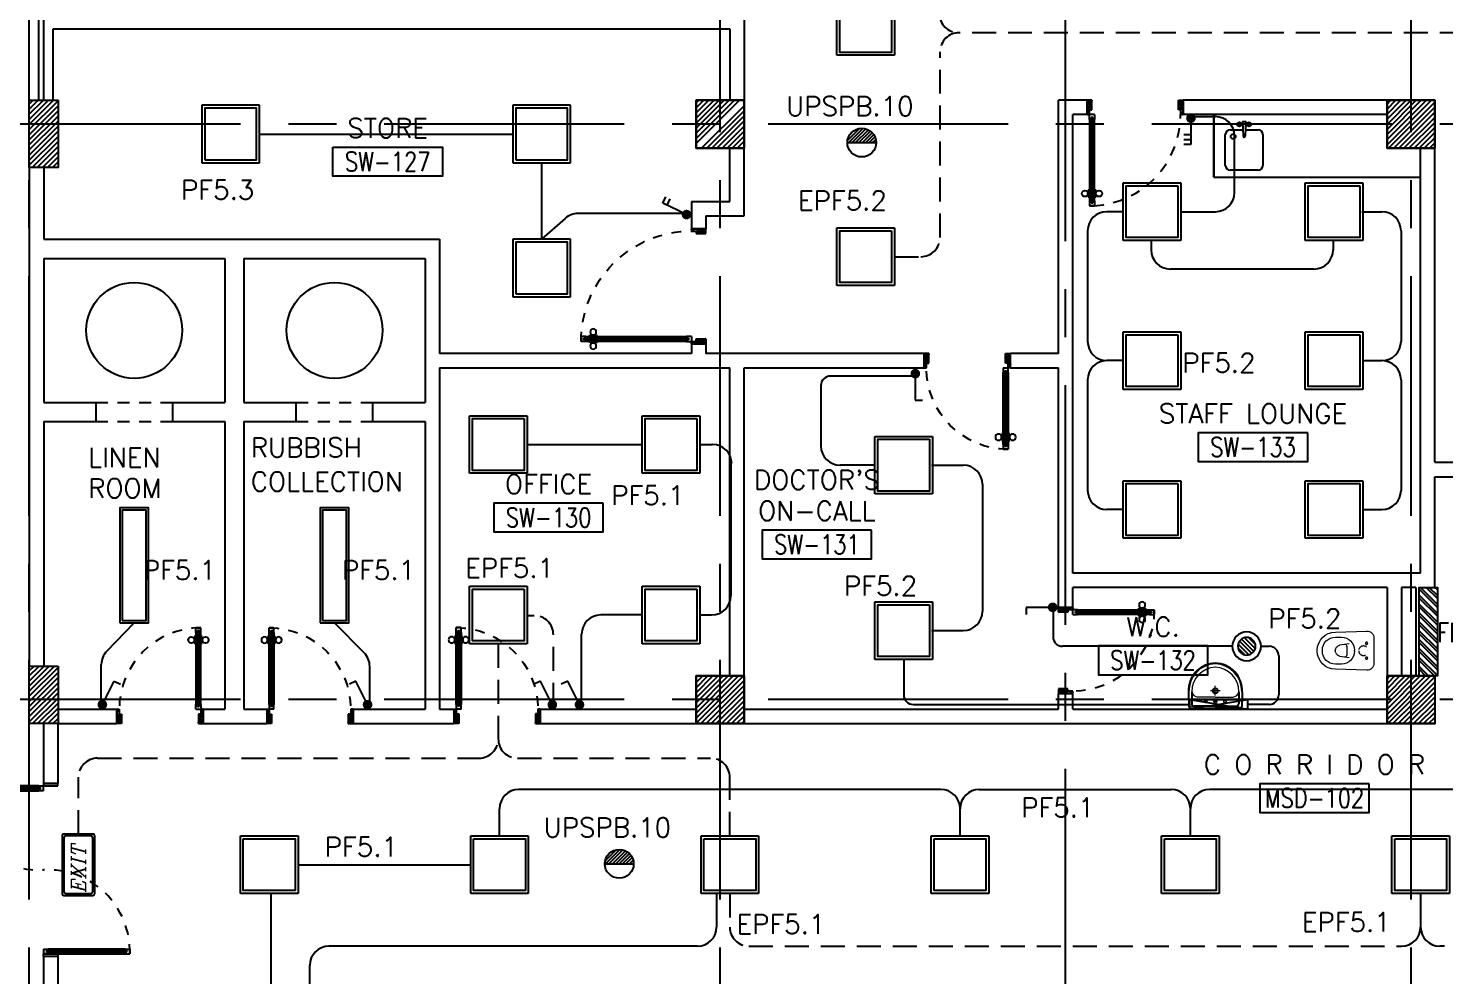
# Model space of a CAD drawing. Extents: x -0.3 to 93.5, y -1.1 to 78.4.
# Drawn here: x 50.62 to 65.38, y 34.09 to 43.97 of the extents above; entities that cross this region are included whole.
import ezdxf
from ezdxf.enums import TextEntityAlignment as Align

# ---------------------------------------------------------------- set-up
doc = ezdxf.new("R2010")
doc.units = 0
doc.header["$MEASUREMENT"] = 0
for name, pattern in [('CENTERX2', [4, 2.5, -0.5, 0.5, -0.5]), ('DASHED', [0.75, 0.5, -0.25]), ('HIDDEN', [0.375, 0.25, -0.125]), ('HIDDEN2', [0.1875, 0.125, -0.0625])]:
    doc.linetypes.add(name, pattern=pattern)
doc.layers.get('0').update_dxf_attribs({"linetype": 'CONTINUOUS'})
for name, color, linetype in [('AXES', 11, 'CENTERX2'), ('COL', 11, 'CONTINUOUS'), ('DOOR', 7, 'CONTINUOUS'), ('E-CLINE', 2, 'CONTINUOUS'), ('E-HLINE', 2, 'HIDDEN'), ('E-LITE', 4, 'CONTINUOUS'), ('E-SWITCH', 4, 'CONTINUOUS'), ('E-TEXT', 4, 'CONTINUOUS'), ('E-TRXT', 4, 'CONTINUOUS'), ('EL-LITE', 4, 'CONTINUOUS'), ('FHC', 11, 'CONTINUOUS'), ('FIX', 11, 'CONTINUOUS'), ('HAT', 11, 'CONTINUOUS'), ('INSUL', 11, 'CONTINUOUS'), ('ME-FIX', 11, 'CONTINUOUS'), ('RM-BOX', 11, 'CONTINUOUS'), ('RM-NAME', 11, 'CONTINUOUS'), ('RM-NO', 11, 'CONTINUOUS'), ('SUNI-FUR', 11, 'CONTINUOUS'), ('WALL', 11, 'CONTINUOUS')]:
    doc.layers.add(name, color=color, linetype=linetype)
doc.styles.add('ITALICC', font='italicc')
doc.styles.add('ROMANS', font='ROMANS.shx', dxfattribs={"width": 0.6})

# ---------------------------------------------------------------- blocks, each defined once
blk = doc.blocks.new('RM1')
at = {"layer": 'RM-BOX'}
blk.add_lwpolyline([(570, -200), (-570, -200), (-570, -500), (570, -500)], close=True, dxfattribs=at)
at = {"layer": 'RM-NAME', "style": 'ROMANS'}
for tag, p in [('ROOMNAME1', (0, 324)), ('ROOMNAME2', (0, 0))]:
    blk.add_attdef(tag, text='', height=200, dxfattribs=at).set_placement(p, align=Align.MIDDLE)
at = {"layer": 'RM-NO', "style": 'ROMANS', "width": 0.8}
blk.add_attdef('ROOMNO', text='', height=200, dxfattribs=at).set_placement((0, -350), align=Align.MIDDLE)
blk = doc.blocks.new('*X73')
at = {"color": 0}
for p, q in [((227926, 149490), (228426, 149990)), ((227929, 149546), (228373, 149990)), ((227929, 149599), (228319, 149990)), ((227929, 149652), (228266, 149990)), ((227929, 149705), (228213, 149990)), ((227929, 149758), (228160, 149990)), ((227929, 149811), (228107, 149990)), ((227929, 149864), (228054, 149990)), ((227929, 149917), (228001, 149990)), ((227929, 149970), (227948, 149990)), ((227979, 149490), (228429, 149940)), ((228032, 149490), (228429, 149887)), ((228085, 149490), (228429, 149834)), ((228138, 149490), (228429, 149781)), ((228191, 149490), (228429, 149728)), ((228244, 149490), (228429, 149675)), ((228297, 149490), (228429, 149622)), ((228350, 149490), (228429, 149568)), ((228403, 149490), (228429, 149515))]:
    blk.add_line(p, q, dxfattribs=at)
blk = doc.blocks.new('COL50')
at = {"layer": 'COL'}
blk.add_lwpolyline([(-250, 250), (-250, -250), (250, -250), (250, 250)], close=True, dxfattribs=at)
blk = doc.blocks.new('*X70')
at = {"color": 0}
for p, q in [((235129, 149533), (235585, 149990)), ((235129, 149586), (235532, 149990)), ((235129, 149639), (235479, 149990)), ((235129, 149692), (235426, 149990)), ((235129, 149745), (235373, 149990)), ((235129, 149798), (235320, 149990)), ((235129, 149851), (235267, 149990)), ((235129, 149905), (235214, 149990)), ((235129, 149958), (235161, 149990)), ((235138, 149490), (235629, 149980)), ((235191, 149490), (235629, 149927)), ((235244, 149490), (235629, 149874)), ((235297, 149490), (235629, 149821)), ((235350, 149490), (235629, 149768)), ((235403, 149490), (235629, 149715)), ((235456, 149490), (235629, 149662)), ((235509, 149490), (235629, 149609)), ((235562, 149490), (235629, 149556)), ((235615, 149490), (235629, 149503))]:
    blk.add_line(p, q, dxfattribs=at)
blk = doc.blocks.new('*X74')
at = {"color": 0}
for p, q in [((227929, 155538), (228380, 155990)), ((227929, 155592), (228327, 155990)), ((227929, 155645), (228274, 155990)), ((227929, 155698), (228221, 155990)), ((227929, 155751), (228168, 155990)), ((227929, 155804), (228115, 155990)), ((227929, 155857), (228062, 155990)), ((227929, 155910), (228009, 155990)), ((227929, 155963), (227956, 155990)), ((227986, 155490), (228429, 155932)), ((228039, 155490), (228429, 155879)), ((228092, 155490), (228429, 155826)), ((228145, 155490), (228429, 155773)), ((228198, 155490), (228429, 155720)), ((228251, 155490), (228429, 155667)), ((228304, 155490), (228429, 155614)), ((228357, 155490), (228429, 155561)), ((228410, 155490), (228429, 155508))]:
    blk.add_line(p, q, dxfattribs=at)
blk = doc.blocks.new('*X67')
at = {"color": 0}
for p, q in [((235129, 155526), (235592, 155990)), ((235129, 155579), (235539, 155990)), ((235129, 155632), (235486, 155990)), ((235129, 155685), (235433, 155990)), ((235129, 155738), (235380, 155990)), ((235129, 155791), (235327, 155990)), ((235129, 155844), (235274, 155990)), ((235129, 155897), (235221, 155990)), ((235129, 155950), (235168, 155990)), ((235145, 155490), (235629, 155973)), ((235198, 155490), (235629, 155920)), ((235251, 155490), (235629, 155867)), ((235304, 155490), (235629, 155814)), ((235357, 155490), (235629, 155761)), ((235410, 155490), (235629, 155708)), ((235464, 155490), (235629, 155655)), ((235517, 155490), (235629, 155602)), ((235570, 155490), (235629, 155549)), ((235623, 155490), (235629, 155496))]:
    blk.add_line(p, q, dxfattribs=at)
blk = doc.blocks.new('DOOR100')
at = {"layer": 'DOOR', "color": 0, "linetype": 'ByBlock'}
for p, q in [((-82, 1205), (-91, 1205)), ((-91, 1205), (-91, 1140)), ((-75, 1218), (-82, 1218)), ((-82, 1128), (-82, 1218)), ((-82, 1205), (-82, 1140)), ((-25, 1300), (-75, 1300)), ((-75, 1300), (-25, 1300)), ((-75, 1250), (-75, 1300)), ((-58, 1250), (-75, 1250)), ((-42, 1270), (-58, 1270)), ((-58, 1250), (-58, 1270)), ((-42, 1250), (-42, 1270)), ((-25, 1250), (-42, 1250)), ((-25, 1250), (-25, 1300)), ((-25, 1218), (-18, 1218)), ((-18, 1128), (-18, 1218)), ((-18, 1205), (-9, 1205)), ((-18, 1205), (-18, 1140)), ((-9, 1205), (-9, 1140)), ((-82, 1140), (-91, 1140)), ((-75, 1128), (-82, 1128)), ((-25, 1128), (-18, 1128)), ((-18, 1140), (-9, 1140)), ((-1200, 0), (-1200, 150)), ((-1200, 150), (-1175, 150)), ((-1200, 150), (-1200, 0)), ((-1175, 150), (-1175, 100)), ((-75, 200), (-58, 200)), ((-75, 150), (-75, 200)), ((-75, 150), (-25, 150)), ((-58, 200), (-58, 180)), ((-58, 180), (-42, 180)), ((-42, 200), (-25, 200)), ((-42, 180), (-42, 200)), ((-25, 200), (-25, 150)), ((0, 150), (-25, 150)), ((-25, 150), (-25, 100)), ((0, 150), (0, 0)), ((-1150, 0), (-1200, 0)), ((-1175, 100), (-1150, 100)), ((-1150, 100), (-1150, 0)), ((-50, 100), (-50, 0)), ((-25, 100), (-50, 100)), ((-50, 0), (0, 0))]:
    blk.add_line(p, q, dxfattribs=at)
at = {"layer": 'DOOR', "linetype": 'ByBlock'}
for p, q in [((-75, 1250), (-75, 200)), ((-58, 200), (-58, 1250)), ((-42, 200), (-42, 1250)), ((-25, 200), (-25, 1250)), ((0, 0), (0, 150))]:
    blk.add_line(p, q, dxfattribs=at)
at = {"layer": 'DOOR', "color": 9, "linetype": 'ByBlock'}
for p, q in [((-1150, 0), (-1200, 114)), ((-1150, 0), (-1200, 40)), ((-1150, 0), (-1163, 100)), ((-50, 0), (0, 114)), ((-50, 0), (-37, 100)), ((-50, 0), (0, 40))]:
    blk.add_line(p, q, dxfattribs=at)
at = {"layer": 'DOOR', "color": 0, "linetype": 'ByBlock'}
for centre in [(-124, 1173), (24, 1173)]:
    blk.add_circle(centre, 32.4, dxfattribs=at)
at = {"layer": 'DOOR', "linetype": 'HIDDEN', "ltscale": 0.5}
blk.add_arc((-25, 150), 1150, 90, 180.0001, dxfattribs=at)
at = {"layer": 'DOOR', "color": 9, "linetype": 'ByBlock'}
for centre, radius, start, end in [((-1150, 0), 154, 103.7142, 108.8947), ((-50, 0), 154, 71.1053, 76.2858), ((-1150, 0), 134, 100.72, 111.8402), ((-1150, 0), 94.4, 90, 121.9818), ((-1150, 0), 74.4, 90, 132.2236), ((-1150, 0), 54.4, 90, 156.7926), ((-1150, 0), 34.4, 90, 180), ((-1150, 0), 14.4, 90, 180), ((-50, 0), 94.4, 58.0182, 90), ((-50, 0), 74.4, 47.7764, 90), ((-50, 0), 54.4, 23.2074, 90), ((-50, 0), 34.4, 0, 90), ((-50, 0), 14.4, 0, 90), ((-50, 0), 134, 68.1598, 79.28), ((-50, 0), 114, 64.0838, 77.3774)]:
    blk.add_arc(centre, radius, start, end, dxfattribs=at)
blk = doc.blocks.new('DOOR90')
at = {"layer": 'DOOR', "color": 0, "linetype": 'ByBlock'}
for p, q in [((-150, 0), (-150, -25)), ((-150, 0), (0, 0)), ((0, -50), (0, 0)), ((-1000, -25), (-1000, -75)), ((-1000, -75), (-1000, -25)), ((-950, -25), (-1000, -25)), ((-950, -75), (-1000, -75)), ((-970, -42), (-970, -58)), ((-950, -42), (-970, -42)), ((-950, -58), (-970, -58)), ((-950, -25), (-950, -42)), ((-950, -58), (-950, -75)), ((-918, -25), (-918, -18)), ((-828, -18), (-918, -18)), ((-918, -75), (-918, -82)), ((-828, -82), (-918, -82)), ((-905, -18), (-905, -9)), ((-905, -9), (-840, -9)), ((-905, -18), (-840, -18)), ((-905, -82), (-905, -91)), ((-905, -82), (-840, -82)), ((-905, -91), (-840, -91)), ((-840, -18), (-840, -9)), ((-840, -82), (-840, -91)), ((-828, -25), (-828, -18)), ((-828, -75), (-828, -82)), ((-200, -42), (-200, -25)), ((-200, -25), (-150, -25)), ((-180, -42), (-200, -42)), ((-200, -75), (-200, -58)), ((-200, -58), (-180, -58)), ((-150, -75), (-200, -75)), ((-180, -58), (-180, -42)), ((-150, -75), (-150, -25)), ((-150, -25), (-100, -25)), ((-100, -25), (-100, -50)), ((-100, -50), (0, -50)), ((-150, -900), (-150, -875)), ((-150, -875), (-100, -875)), ((-100, -850), (0, -850)), ((-100, -875), (-100, -850)), ((0, -850), (0, -900)), ((0, -900), (-150, -900)), ((-150, -900), (0, -900))]:
    blk.add_line(p, q, dxfattribs=at)
at = {"layer": 'DOOR', "color": 9, "linetype": 'ByBlock'}
for p, q in [((0, -50), (-114, 0)), ((0, -50), (-40, 0)), ((0, -50), (-100, -37)), ((0, -850), (-114, -900)), ((0, -850), (-100, -863)), ((0, -850), (-40, -900))]:
    blk.add_line(p, q, dxfattribs=at)
at = {"layer": 'DOOR', "linetype": 'ByBlock'}
for p, q in [((-200, -25), (-950, -25)), ((-200, -42), (-950, -42)), ((-200, -58), (-950, -58)), ((-950, -75), (-200, -75))]:
    blk.add_line(p, q, dxfattribs=at)
at = {"layer": 'DOOR', "color": 0, "linetype": 'ByBlock'}
for centre in [(-873, 24), (-873, -124)]:
    blk.add_circle(centre, 32.4, dxfattribs=at)
at = {"layer": 'DOOR', "color": 9, "linetype": 'ByBlock'}
for centre, radius, start, end in [((0, -50), 154, 161.1053, 166.2858), ((0, -50), 134, 158.1598, 169.28), ((0, -50), 94.4, 148.0182, 180), ((0, -50), 74.4, 137.7764, 180), ((0, -50), 114, 154.0838, 167.3774), ((0, -50), 54.4, 113.2074, 180), ((0, -50), 34.4, 90, 180), ((0, -50), 14.4, 90, 180), ((0, -850), 134, 190.72, 201.8402), ((0, -850), 94.4, 180, 211.9818), ((0, -850), 74.4, 180, 222.2236), ((0, -850), 54.4, 180, 246.7926), ((0, -850), 34.4, 180, 270), ((0, -850), 14.4, 180, 270), ((0, -850), 154, 193.7142, 198.8947)]:
    blk.add_arc(centre, radius, start, end, dxfattribs=at)
at = {"layer": 'DOOR', "linetype": 'HIDDEN', "ltscale": 0.5}
blk.add_arc((-150, -25), 850, 180, 270, dxfattribs=at)
blk = doc.blocks.new('C11')
at = {"layer": 'HAT'}
h = blk.add_hatch(dxfattribs=at)
h.set_pattern_fill('ANSI31', color=256, scale=300, style=0)
h.set_pattern_definition([(45, (-248556.182, -75061.005), (-26.5165043, 26.5165043), [])])
h.paths.add_polyline_path([(300, 700), (0, 700), (0, 350), (300, 350)])
h.paths.add_polyline_path([(300, 350), (0, 350), (0, 0), (300, 0)])
at = {"layer": 'COL'}
blk.add_lwpolyline([(300, 700), (300, 0), (0, 0), (0, 700)], close=True, dxfattribs=at)
blk = doc.blocks.new('DOOR-10')
at = {"layer": 'DOOR', "color": 0, "linetype": 'ByBlock'}
for p, q in [((-26, 1100), (-76, 1100)), ((-76, 1100), (-26, 1100)), ((-76, 1050), (-76, 1100)), ((-59, 1050), (-76, 1050)), ((-43, 1070), (-59, 1070)), ((-59, 1050), (-59, 1070)), ((-43, 1050), (-43, 1070)), ((-26, 1050), (-43, 1050)), ((-26, 1050), (-26, 1100)), ((-83, 1005), (-92, 1005)), ((-92, 1005), (-92, 940)), ((-83, 940), (-92, 940)), ((-76, 1018), (-83, 1018)), ((-83, 928), (-83, 1018)), ((-83, 1005), (-83, 940)), ((-76, 928), (-83, 928)), ((-26, 1018), (-18, 1018)), ((-26, 928), (-18, 928)), ((-18, 928), (-18, 1018)), ((-18, 1005), (-9, 1005)), ((-18, 1005), (-18, 940)), ((-18, 940), (-9, 940)), ((-9, 1005), (-9, 940)), ((-1001, 0), (-1001, 150)), ((-1001, 150), (-976, 150)), ((-1001, 150), (-1001, 0)), ((-976, 150), (-976, 100)), ((-76, 200), (-59, 200)), ((-76, 150), (-76, 200)), ((-76, 150), (-26, 150)), ((-59, 200), (-59, 180)), ((-59, 180), (-43, 180)), ((-43, 200), (-26, 200)), ((-43, 180), (-43, 200)), ((-26, 200), (-26, 150)), ((-1, 150), (-26, 150)), ((-26, 150), (-26, 100)), ((-951, 0), (-1001, 0)), ((-976, 100), (-951, 100)), ((-951, 100), (-951, 0)), ((-51, 100), (-51, 0)), ((-26, 100), (-51, 100)), ((-51, 0), (-1, 0))]:
    blk.add_line(p, q, dxfattribs=at)
at = {"layer": 'DOOR', "linetype": 'ByBlock'}
for p, q in [((-76, 1050), (-76, 200)), ((-59, 200), (-59, 1050)), ((-43, 200), (-43, 1050)), ((-26, 200), (-26, 1050))]:
    blk.add_line(p, q, dxfattribs=at)
at = {"layer": 'DOOR', "color": 9, "linetype": 'ByBlock'}
for p, q in [((-1, 0), (-1, 150)), ((-951, 0), (-1001, 114)), ((-951, 0), (-1001, 40)), ((-951, 0), (-964, 100)), ((-51, 0), (-1, 114)), ((-51, 0), (-37, 100)), ((-51, 0), (-1, 40))]:
    blk.add_line(p, q, dxfattribs=at)
at = {"layer": 'DOOR', "color": 0, "linetype": 'ByBlock'}
for centre in [(-124, 973), (23, 973)]:
    blk.add_circle(centre, 32.4, dxfattribs=at)
at = {"layer": 'DOOR', "linetype": 'HIDDEN', "ltscale": 0.5}
blk.add_arc((-23, 149), 952, 93.1482, 179.9482, dxfattribs=at)
at = {"layer": 'DOOR', "color": 9, "linetype": 'ByBlock'}
for centre, radius, start, end in [((-951, 0), 154, 103.7142, 108.8947), ((-51, 0), 154, 71.1053, 76.2858), ((-951, 0), 134, 100.72, 111.8402), ((-951, 0), 94.4, 90, 121.9818), ((-951, 0), 74.4, 90, 132.2236), ((-951, 0), 54.4, 90, 156.7926), ((-951, 0), 34.4, 90, 180), ((-951, 0), 14.4, 90, 180), ((-51, 0), 94.4, 58.0182, 90), ((-51, 0), 74.4, 47.7764, 90), ((-51, 0), 54.4, 23.2074, 90), ((-51, 0), 34.4, 0, 90), ((-51, 0), 14.4, 0, 90), ((-51, 0), 134, 68.1598, 79.28), ((-51, 0), 114, 64.0838, 77.3774)]:
    blk.add_arc(centre, radius, start, end, dxfattribs=at)
blk = doc.blocks.new('fe-door')
at = {"layer": 'DOOR', "color": 0, "linetype": 'ByBlock'}
for p, q in [((-900, 1775), (-900, 1725)), ((-900, 1725), (-900, 1775)), ((-850, 1775), (-900, 1775)), ((-850, 1775), (-850, 1758)), ((-818, 1775), (-818, 1782)), ((-728, 1782), (-818, 1782)), ((-805, 1782), (-805, 1791)), ((-805, 1791), (-740, 1791)), ((-805, 1782), (-740, 1782)), ((-740, 1782), (-740, 1791)), ((-728, 1775), (-728, 1782)), ((-50, 1758), (-50, 1775)), ((-50, 1775), (0, 1775)), ((150, 1800), (0, 1800)), ((0, 1800), (0, 1775)), ((0, 1725), (0, 1775)), ((0, 1775), (150, 1775)), ((150, 1775), (150, 1800)), ((-850, 1725), (-900, 1725)), ((-870, 1758), (-870, 1742)), ((-850, 1758), (-870, 1758)), ((-850, 1742), (-870, 1742)), ((-850, 1742), (-850, 1725)), ((-818, 1725), (-818, 1718)), ((-728, 1718), (-818, 1718)), ((-805, 1718), (-805, 1709)), ((-805, 1718), (-740, 1718)), ((-805, 1709), (-740, 1709)), ((-740, 1718), (-740, 1709)), ((-728, 1725), (-728, 1718)), ((-30, 1758), (-50, 1758)), ((-50, 1725), (-50, 1742)), ((-50, 1742), (-30, 1742)), ((0, 1725), (-50, 1725)), ((-30, 1742), (-30, 1758)), ((0, 75), (0, 25)), ((0, 75), (50, 75)), ((0, 0), (0, 25)), ((0, 25), (50, 25)), ((150, 25), (0, 25)), ((0, 0), (150, 0)), ((30, 58), (30, 42)), ((50, 58), (30, 58)), ((30, 42), (50, 42)), ((50, 75), (50, 58)), ((50, 42), (50, 25)), ((150, 25), (150, 0)), ((850, 58), (850, 75)), ((850, 75), (900, 75)), ((850, 58), (870, 58)), ((850, 25), (850, 42)), ((850, 42), (870, 42)), ((850, 25), (900, 25)), ((870, 42), (870, 58)), ((900, 25), (900, 75)), ((900, 75), (900, 25))]:
    blk.add_line(p, q, dxfattribs=at)
at = {"layer": 'DOOR', "linetype": 'ByBlock'}
for p, q in [((-50, 1775), (-850, 1775)), ((-50, 1758), (-850, 1758)), ((-50, 1742), (-850, 1742)), ((-850, 1725), (-50, 1725)), ((850, 75), (50, 75)), ((50, 58), (850, 58)), ((50, 42), (850, 42)), ((50, 25), (850, 25))]:
    blk.add_line(p, q, dxfattribs=at)
at = {"layer": 'DOOR', "color": 0, "linetype": 'ByBlock'}
for centre in [(-773, 1824), (-773, 1676)]:
    blk.add_circle(centre, 32.4, dxfattribs=at)
at = {"layer": 'DOOR', "linetype": 'HIDDEN', "ltscale": 0.5}
for centre, start, end in [((-49, 1750), 178.3174, 273.2965), ((49, 50), 358.3174, 93.2965)]:
    blk.add_arc(centre, 851, start, end, dxfattribs=at)
at = {"layer": 'WALL'}
for p, q in [((0, 1800), (150, 1800)), ((0, 0), (150, 0))]:
    blk.add_line(p, q, dxfattribs=at)
at = {"layer": 'WALL', "linetype": 'ByBlock'}
blk.add_line((0, 1800), (150, 1800), dxfattribs=at)
blk = doc.blocks.new('LAV1')
at = {"layer": 'FIX', "linetype": 'ByBlock', "ltscale": 0.3}
for p, q in [((-280, 210), (-275, 50)), ((-245, 210), (-245, 85)), ((245, 210), (245, 85)), ((280, 210), (275, 50)), ((0, 60), (-220, 60)), ((0, 60), (220, 60))]:
    blk.add_line(p, q, dxfattribs=at)
at = {"layer": 'FIX', "linetype": 'Continuous', "lineweight": 20}
for p, q in [((-275, 210), (-275, 50)), ((0, 155), (-181, 155)), ((0, 155), (181, 155)), ((275, 210), (275, 50)), ((0, 50), (-275, 50)), ((0, 50), (-252, 50)), ((0, 50), (252, 50)), ((0, 50), (275, 50))]:
    blk.add_line(p, q, dxfattribs=at)
at = {"layer": 'FIX', "linetype": 'DASHED', "lineweight": 20, "ltscale": 0.05}
for p, q in [((50, 220), (-50, 220)), ((0, 170), (0, 270)), ((0, 170), (0, 270))]:
    blk.add_line(p, q, dxfattribs=at)
at = {"layer": 'FIX', "lineweight": 20}
for p, q in [((16, 107), (-15, 107)), ((0, 92), (0, 123))]:
    blk.add_line(p, q, dxfattribs=at)
for centre, radius in [((0, 220), 29.5), ((0, 220), 22.5), ((0, 107), 15.5)]:
    blk.add_circle(centre, radius, dxfattribs=at)
at = {"layer": 'FIX', "linetype": 'HIDDEN', "lineweight": 20, "ltscale": 0.05}
for centre in [(-100, 107), (100, 107)]:
    blk.add_circle(centre, 12.4, dxfattribs=at)
at = {"layer": 'FIX', "linetype": 'ByBlock', "ltscale": 0.3}
for centre, radius, start, end in [((7, 220), 287, 91.3776, 182.0064), ((-7, 220), 287, 357.9936, 88.6224), ((-220, 85), 24.9, 179.7021, 269.9486), ((220, 85), 24.9, 270.0514, 0.2979)]:
    blk.add_arc(centre, radius, start, end, dxfattribs=at)
at = {"layer": 'FIX', "linetype": 'Continuous', "lineweight": 20}
for centre, radius, start, end in [((8, 217), 283, 91.6988, 181.351), ((8, 212), 253, 91.7328, 180.4884), ((-8, 217), 283, 358.649, 88.3012), ((-8, 212), 253, 359.5116, 88.2672), ((-179, 222), 66.9, 190.2006, 268.0786), ((179, 222), 66.9, 271.9214, 349.7994)]:
    blk.add_arc(centre, radius, start, end, dxfattribs=at)
blk = doc.blocks.new('WC1')
at = {"layer": 'FIX', "lineweight": 20}
for p, q in [((-210, 204), (-538, 194)), ((-727, 5), (-727, -5)), ((-674, 5), (-674, -5)), ((-534, 24), (-540, 0)), ((-540, 0), (-534, -24)), ((-475, 141), (-538, 141)), ((-395, 76), (-490, 60)), ((-339, 5), (-339, -5)), ((-538, -141), (-475, -141)), ((-490, -60), (-395, -76)), ((-538, -194), (-210, -204))]:
    blk.add_line(p, q, dxfattribs=at)
at = {"layer": 'FIX', "linetype": 'Continuous', "lineweight": 20}
blk.add_line((-420, -47), (-420, 45), dxfattribs=at)
at = {"layer": 'FIX', "lineweight": 20}
blk.add_lwpolyline([(-213, -204), (-210, -204, 0.414214), (-137, -131), (-137, 0), (-137, 131, 0.414214), (-210, 204)], format="xyb", dxfattribs=at)
at = {"layer": 'FIX', "linetype": 'HIDDEN2', "lineweight": 20, "ltscale": 0.3}
blk.add_circle((-245, 0), 49.8, dxfattribs=at)
at = {"layer": 'FIX', "linetype": 'HIDDEN', "lineweight": 20, "ltscale": 0.05}
for centre in [(-213, 78), (-213, -77)]:
    blk.add_circle(centre, 11.6, dxfattribs=at)
at = {"layer": 'FIX', "lineweight": 20}
for centre, radius, start, end in [((-538, 5), 189, 90, 180), ((-538, 5), 136, 90, 180), ((-473, -7), 68.2, 128.9242, 152.8468), ((-464, -18), 82, 108.496, 128.9242), ((-475, 5), 136, 360, 90), ((-538, -5), 189, 180, 270), ((-538, -5), 136, 180, 270), ((-473, 7), 68.2, 207.1532, 231.0758), ((-464, 18), 82, 231.0758, 251.504), ((-475, -5), 136, 270, 0)]:
    blk.add_arc(centre, radius, start, end, dxfattribs=at)
at = {"layer": 'FIX', "linetype": 'Continuous', "lineweight": 20}
for centre, start, end in [((-443, 46), 357.6662, 91.6121), ((-442, -46), 268.3879, 2.3338)]:
    blk.add_arc(centre, 22.3, start, end, dxfattribs=at)
blk = doc.blocks.new('L42')
at = {"layer": 'E-LITE'}
for p, q in [((0.3, 0.3), (-0.3, 0.3)), ((-0.3, 0.3), (-0.3, -0.3)), ((0.3, -0.3), (0.3, 0.3)), ((-0.3, -0.3), (0.3, -0.3))]:
    blk.add_line(p, q, dxfattribs=at)
at = {"layer": 'E-LITE', "color": 8}
blk.add_lwpolyline([(-0.27, 0.27), (-0.27, -0.27), (0.27, -0.27), (0.27, 0.27)], close=True, dxfattribs=at)
blk = doc.blocks.new('MR20')
at = {"layer": 'E-LITE'}
for p, q in [((-300, 100), (-300, 0)), ((-300, 100), (-300, 0)), ((-300, 0), (300, 0)), ((-300, 0), (300, 0)), ((-300, 0), (300, 0)), ((-300, 0), (-300, 0)), ((300, 0), (300, 100)), ((300, 0), (300, 100)), ((300, 0), (300, 0))]:
    blk.add_line(p, q, dxfattribs=at)
at = {"layer": 'E-LITE', "color": 3}
blk.add_line((300, 100), (-300, 100), dxfattribs=at)
at = {"layer": 'E-LITE', "color": 8}
for p, q in [((300, 0), (-300, 100)), ((300, 100), (-300, 0))]:
    blk.add_line(p, q, dxfattribs=at)
blk = doc.blocks.new('*X49')
at = {"color": 0}
for p, q in [((21548.527, 18540.142), (21548.801, 18540.415)), ((21548.529, 18539.966), (21548.977, 18540.414)), ((21548.584, 18539.845), (21549.098, 18540.359)), ((21548.672, 18539.756), (21549.187, 18540.271)), ((21548.793, 18539.7), (21549.243, 18540.15)), ((21548.966, 18539.696), (21549.246, 18539.977))]:
    blk.add_line(p, q, dxfattribs=at)
blk = doc.blocks.new('SPOT')
at = {"layer": 'E-LITE'}
for radius in [0.6, 0.369]:
    blk.add_circle((0, 0), radius, dxfattribs=at)
at = {"layer": 'E-LITE', "color": 8}
blk.add_blockref('*X49', (-21548.886, -18540.056), dxfattribs=at)
blk = doc.blocks.new('1G1W')
for p, q in [((0, 0), (0.55, 0)), ((0.55, 0), (0.55, -0.15))]:
    blk.add_line(p, q)
at = {"const_width": 0.1}
blk.add_lwpolyline([(-0.05, 0, 1), (0.05, 0, 1)], format="xyb", close=True, dxfattribs=at)
blk = doc.blocks.new('3G1W')
for p, q in [((0, 0), (0.55, 0)), ((0.35, 0), (0.35, -0.15)), ((0.45, 0), (0.45, -0.15)), ((0.55, 0), (0.55, -0.15))]:
    blk.add_line(p, q)
at = {"const_width": 0.1}
blk.add_lwpolyline([(-0.05, 0, 1), (0.05, 0, 1)], format="xyb", close=True, dxfattribs=at)
blk = doc.blocks.new('L24')
at = {"color": 4}
blk.add_lwpolyline([(-0.6, 0.15), (-0.6, -0.15), (0.6, -0.15), (0.6, 0.15)], close=True, dxfattribs=at)
at = {"layer": 'E-LITE', "color": 8}
blk.add_lwpolyline([(-0.575, 0.125), (-0.575, -0.125), (0.575, -0.125), (0.575, 0.125)], close=True, dxfattribs=at)
blk = doc.blocks.new('2G1W')
for p, q in [((0, 0), (0.55, 0)), ((0.45, 0), (0.45, -0.15)), ((0.55, 0), (0.55, -0.15))]:
    blk.add_line(p, q)
at = {"const_width": 0.1}
blk.add_lwpolyline([(-0.05, 0, 1), (0.05, 0, 1)], format="xyb", close=True, dxfattribs=at)
blk = doc.blocks.new('EXIT')
at = {"layer": 'E-LITE', "color": 4}
for p, q in [((-0.32, 0.15), (-0.32, -0.15)), ((0.3, 0.17), (-0.3, 0.17)), ((0.32, -0.15), (0.32, 0.15)), ((-0.3, -0.17), (0.3, -0.17))]:
    blk.add_line(p, q, dxfattribs=at)
at = {"layer": 'E-LITE', "color": 8}
for p, q in [((0.28, 0.15), (-0.28, 0.15)), ((-0.3, 0.13), (-0.3, -0.13)), ((0.3, -0.13), (0.3, 0.13)), ((-0.28, -0.15), (0.28, -0.15))]:
    blk.add_line(p, q, dxfattribs=at)
at = {"layer": 'E-LITE', "color": 4}
for centre, start, end in [((-0.3, 0.15), 90, 180), ((0.3, 0.15), 360, 90), ((-0.3, -0.15), 180, 270), ((0.3, -0.15), 270, 0)]:
    blk.add_arc(centre, 0.02, start, end, dxfattribs=at)
at = {"layer": 'E-LITE', "color": 8}
for centre, start, end in [((-0.28, 0.13), 90, 180), ((0.28, 0.13), 0, 90), ((-0.28, -0.13), 180, 270), ((0.28, -0.13), 270, 0)]:
    blk.add_arc(centre, 0.02, start, end, dxfattribs=at)
at = {"layer": 'E-LITE', "color": 5, "style": 'ITALICC'}
blk.add_text('EXIT', height=0.15, dxfattribs=at).set_placement((-0.284, -0.078))
blk = doc.blocks.new('EL')
at = {"layer": 'EL-LITE'}
h = blk.add_hatch(dxfattribs=at)
h.set_pattern_fill('ANSI31', color=4, scale=0.2, style=0)
h.set_pattern_definition([(45, (587.071197, 567.777136), (-0.0176776695, 0.0176776695), [])])
h.paths.add_polyline_path([(0.15, 0, 1), (-0.15, 0)])
at = {"layer": 'EL-LITE', "color": 4}
blk.add_line((-0.15, 0), (0.15, 0), dxfattribs=at)
blk.add_circle((0, 0), 0.15, dxfattribs=at)

msp = doc.modelspace()

# ---------------------------------------------------------------- hatches: boundary and pattern name
at = {"layer": 'FHC', "linetype": 'ByBlock', "ltscale": 0.3}
h = msp.add_hatch(dxfattribs=at)
h.set_pattern_fill('ANSI32', color=11, scale=0.175, angle=90, style=0)
h.set_pattern_definition([(135, (96.35846, -194.97618), (-0.046403883, -0.046403883), []), (135, (96.35846, -194.945246), (-0.046403883, -0.046403883), [])])
h.paths.add_polyline_path([(65.3075, 38.14), (65.1175, 38.14), (65.1175, 37.22), (65.3075, 37.22)])
h.paths.add_polyline_path([(65.7286, 37.0074), (65.3077, 37.0074), (65.3077, 37.2699), (65.7286, 37.2699)], flags=9)
at = {"layer": 'HAT'}
h = msp.add_hatch(dxfattribs=at)
h.set_pattern_fill('ANSI31', color=256, scale=0.3, style=0)
h.set_pattern_definition([(45, (-249.90383, -18.041005), (-0.0265165043, 0.0265165043), [])])
h.paths.add_polyline_path([(50.9324, 37.32), (50.6324, 37.32), (50.6324, 36.97), (50.9324, 36.97)])
h.paths.add_polyline_path([(50.9324, 36.97), (50.6324, 36.97), (50.6324, 36.72), (50.9324, 36.72)])

# ---------------------------------------------------------------- linework, layer by layer
at = {"layer": 'AXES'}
for p, q in [((57.8324, -1.1143), (57.8324, 77.6984)), ((65.0324, -1.1143), (65.0324, 77.6984)), ((50.6324, -1.1143), (50.6324, 77.3484)), ((61.4324, 5.75), (61.4324, 64.57)), ((92.8324, 42.97), (24.7924, 42.97)), ((92.8324, 42.97), (40.7424, 42.97)), ((92.8324, 36.97), (40.7424, 36.97))]:
    msp.add_line(p, q, dxfattribs=at)
at = {"layer": 'COL'}
msp.add_lwpolyline([(50.9324, 37.32), (50.9324, 36.72), (50.6324, 36.72), (50.6324, 37.32)], close=True, dxfattribs=at)
at = {"layer": 'E-CLINE', "color": 4}
for p, q in [((62.0243, 42.0579), (61.8622, 42.0579)), ((64.5213, 42.0579), (64.7286, 42.0579)), ((61.6622, 41.8579), (61.6622, 40.705)), ((64.9286, 41.8579), (64.9286, 40.705)), ((62.3243, 41.7579), (62.3243, 41.6597)), ((64.2213, 41.7579), (64.2213, 41.6597)), ((64.0213, 41.4597), (62.5243, 41.4597)), ((62.0243, 40.505), (61.8622, 40.505)), ((64.5307, 40.505), (64.7286, 40.505)), ((61.6622, 40.305), (61.6622, 39.1521)), ((64.9286, 40.305), (64.9286, 39.1521)), ((60.0363, 39.4152), (60.366, 39.4152)), ((60.566, 39.2152), (60.566, 37.89)), ((62.0243, 38.9521), (61.8622, 38.9521)), ((64.5307, 38.9521), (64.7286, 38.9521)), ((60.0363, 37.69), (60.366, 37.69)), ((59.8458, 36.92), (62.7269, 36.92)), ((63.5533, 36.92), (63.3269, 36.92))]:
    msp.add_line(p, q, dxfattribs=at)
at = {"layer": 'E-CLINE', "color": 4, "linetype": 'ByBlock'}
for p, q in [((55.8199, 39.631), (57.0199, 39.631)), ((57.6199, 39.631), (57.7527, 39.631)), ((57.943, 39.431), (57.943, 38.0528)), ((57.6199, 37.8528), (57.743, 37.8528)), ((63.4698, 37.5261), (63.5533, 37.5261)), ((59.7458, 37.39), (59.7458, 37.02)), ((63.6533, 37.4261), (63.6533, 37.02)), ((60.1329, 36.0334), (55.7329, 36.0334)), ((60.5329, 36.0334), (62.5329, 36.0334)), ((67.3329, 36.0334), (62.9329, 36.0334)), ((55.5329, 35.549), (55.5329, 35.8334)), ((60.3329, 35.549), (60.3329, 35.8334)), ((62.7329, 35.549), (62.7329, 35.8334)), ((53.4329, 35.249), (55.2329, 35.249)), ((65.1329, 34.949), (65.1329, 34.599))]:
    msp.add_line(p, q, dxfattribs=at)
at = {"layer": 'E-CLINE', "color": 4}
for centre, start, end in [((61.8622, 41.8579), 90, 180), ((64.7286, 41.8579), 0, 90), ((62.5243, 41.6597), 180, 270), ((64.0213, 41.6597), 270, 0), ((61.8622, 40.705), 180, 270), ((64.7286, 40.705), 270, 0), ((61.8622, 40.305), 90, 180), ((64.7286, 40.305), 0, 90), ((60.366, 39.2152), 0, 90), ((61.8622, 39.1521), 180, 270), ((64.7286, 39.1521), 270, 0), ((60.366, 37.89), 270, 0)]:
    msp.add_arc(centre, 0.2, start, end, dxfattribs=at)
at = {"layer": 'E-CLINE', "color": 4, "linetype": 'ByBlock'}
for centre, radius, start, end in [((57.7527, 39.431), 0.2, 0, 90), ((57.743, 38.0528), 0.2, 270, 0), ((63.5533, 37.4261), 0.1, 0, 90), ((59.8458, 37.02), 0.1, 180, 270), ((63.5533, 37.02), 0.1, 270, 0), ((55.7329, 35.8334), 0.2, 90, 180), ((60.1329, 35.8334), 0.2, 0, 90), ((60.5329, 35.8334), 0.2, 90, 180), ((62.5329, 35.8334), 0.2, 0, 90), ((62.9329, 35.8334), 0.2, 90, 180), ((64.9329, 34.599), 0.2, 270, 0), ((65.3329, 34.599), 0.2, 180, 270)]:
    msp.add_arc(centre, radius, start, end, dxfattribs=at)
at = {"layer": 'E-HLINE', "color": 4}
for p, q in [((66.3324, 43.9242), (60.3165, 43.9242)), ((60.1241, 41.7884), (60.1241, 43.7242)), ((59.6481, 41.5884), (59.9241, 41.5884)), ((55.8199, 37.8465), (55.8946, 37.8465)), ((56.0946, 36.8958), (56.0946, 37.6465)), ((55.5199, 37.5528), (55.5199, 36.5603)), ((51.3439, 36.3603), (55.3199, 36.3603)), ((55.7199, 36.3603), (57.7329, 36.3603)), ((51.1439, 35.569), (51.1439, 36.1603)), ((57.9329, 35.549), (57.9329, 36.1603)), ((57.9329, 34.949), (57.9329, 34.599)), ((58.1329, 34.399), (64.9329, 34.399)), ((72.1329, 34.399), (65.3329, 34.399))]:
    msp.add_line(p, q, dxfattribs=at)
for centre, start, end in [((60.3165, 44.1242), 180, 270), ((60.3241, 43.7242), 90, 180), ((59.9241, 41.7884), 270, 0), ((55.8946, 37.6465), 0, 90), ((55.3199, 36.5603), 270, 0), ((55.7199, 36.5603), 180, 270), ((51.3439, 36.1603), 90, 180), ((57.7329, 36.1603), 0, 90), ((58.1329, 34.599), 180, 270)]:
    msp.add_arc(centre, 0.2, start, end, dxfattribs=at)
at = {"layer": 'E-SWITCH', "color": 4}
for p, q in [((62.7583, 43.0486), (62.9932, 43.0486)), ((63.1932, 42.2579), (63.1932, 42.8486)), ((62.6337, 42.0579), (62.9932, 42.0579)), ((59.8662, 40.3439), (58.9824, 40.3439)), ((58.8824, 40.2439), (58.8824, 39.6152)), ((59.4363, 39.4152), (59.0824, 39.4152)), ((61.3019, 37.9326), (61.3019, 37.6261)), ((63.1698, 37.5261), (61.4019, 37.5261)), ((53.1542, 33.6802), (53.1542, 34.949)), ((57.7956, 34.949), (57.7956, 34.599)), ((57.5956, 34.399), (53.7558, 34.399)), ((53.5558, 33.6802), (53.5558, 34.199))]:
    msp.add_line(p, q, dxfattribs=at)
at = {"layer": 'E-SWITCH', "linetype": 'ByBlock', "ltscale": 0.3}
for p, q in [((53.0319, 42.8675), (55.6715, 42.8675)), ((55.9715, 42.5675), (55.9715, 41.77)), ((56.2185, 41.9881), (55.9715, 41.77)), ((57.4598, 42.0382), (56.3509, 42.0382)), ((57.0199, 37.8528), (56.5889, 37.8528)), ((51.4398, 37.4762), (51.7261, 37.77)), ((54.1226, 37.4575), (53.8136, 37.77)), ((56.3889, 36.9293), (56.3889, 37.6528)), ((51.383, 36.8958), (51.383, 37.3366)), ((54.1804, 36.9293), (54.1804, 37.3169))]:
    msp.add_line(p, q, dxfattribs=at)
at = {"layer": 'E-SWITCH', "color": 4}
for centre, radius, start, end in [((62.9932, 42.8486), 0.2, 0, 90), ((62.9932, 42.2579), 0.2, 270, 0), ((58.9824, 40.2439), 0.1, 90, 180), ((59.0824, 39.6152), 0.2, 180, 270), ((61.4019, 37.6261), 0.1, 180, 270), ((57.5956, 34.599), 0.2, 270, 0), ((53.7558, 34.199), 0.2, 90, 180)]:
    msp.add_arc(centre, radius, start, end, dxfattribs=at)
at = {"layer": 'E-SWITCH', "linetype": 'ByBlock', "ltscale": 0.3}
for centre, start, end in [((56.3509, 41.8382), 90, 131.4501), ((56.5889, 37.6528), 90, 180), ((51.583, 37.3366), 135.73227, 180), ((53.9804, 37.3169), 0, 44.68083)]:
    msp.add_arc(centre, 0.2, start, end, dxfattribs=at)
at = {"layer": 'FHC', "linetype": 'ByBlock', "ltscale": 0.3}
msp.add_lwpolyline([(65.1175, 37.22), (65.1175, 38.14), (65.3075, 38.14), (65.3075, 37.22)], close=True, dxfattribs=at)
at = {"layer": 'INSUL'}
for p, q in [((50.7324, 43.22), (50.7324, 45.52)), ((50.7824, 43.22), (50.7824, 45.52))]:
    msp.add_line(p, q, dxfattribs=at)
at = {"layer": 'ME-FIX'}
for p, q in [((62.9778, 42.418), (62.9778, 43.068)), ((62.9778, 43.068), (62.9778, 42.418)), ((63.2776, 42.9995), (63.3096, 42.9995)), ((63.2776, 42.9995), (63.2836, 42.8442)), ((63.3096, 42.9995), (63.3036, 42.8442)), ((63.0973, 42.5403), (63.0973, 42.8614)), ((63.1471, 42.9113), (63.2836, 42.9113)), ((63.3036, 42.9113), (63.44, 42.9113)), ((63.4899, 42.8614), (63.4899, 42.5403)), ((62.9778, 42.418), (65.1323, 42.418)), ((63.44, 42.4905), (63.1471, 42.4905))]:
    msp.add_line(p, q, dxfattribs=at)
for centre, radius in [((63.2438, 42.9684), 0.0217), ((63.2438, 42.9684), 0.014), ((63.3433, 42.9684), 0.0217), ((63.3433, 42.9684), 0.014), ((63.1791, 42.8419), 0.0255)]:
    msp.add_circle(centre, radius, dxfattribs=at)
for centre, radius, start, end in [((63.1471, 42.8614), 0.0499, 90, 180), ((63.2936, 42.8442), 0.00997, 180, 0), ((63.44, 42.8614), 0.0499, 0, 90), ((63.1471, 42.5403), 0.0499, 180, 270), ((63.44, 42.5403), 0.0499, 270, 0)]:
    msp.add_arc(centre, radius, start, end, dxfattribs=at)
at = {"layer": 'SUNI-FUR', "linetype": 'HIDDEN2'}
for p, q in [((51.3261, 40.07), (52.1261, 40.07)), ((53.4136, 40.07), (54.2136, 40.07)), ((51.3261, 39.87), (52.1261, 39.87)), ((53.4136, 39.87), (54.2136, 39.87))]:
    msp.add_line(p, q, dxfattribs=at)
at = {"layer": 'SUNI-FUR'}
for centre in [(51.7261, 40.82), (53.8136, 40.82)]:
    msp.add_circle(centre, 0.5, dxfattribs=at)
at = {"layer": 'WALL'}
for p, q in [((50.6324, 43.22), (50.6324, 45.67)), ((50.8824, 43.22), (50.8824, 43.965)), ((50.8824, 43.965), (57.9324, 43.965)), ((61.6574, 43.22), (61.3574, 43.22)), ((61.3574, 40.58), (61.3574, 43.22)), ((61.6574, 43.07), (61.6574, 43.22)), ((64.7824, 43.22), (62.6574, 43.22)), ((62.6574, 43.07), (62.6574, 43.22)), ((61.6574, 43.07), (61.5074, 43.07)), ((61.5074, 38.29), (61.5074, 43.07)), ((64.7824, 43.07), (62.6574, 43.07)), ((57.9324, 42.165), (57.9324, 42.72)), ((58.0824, 42.015), (58.0824, 42.72)), ((58.0824, 42.015), (58.0824, 42.72)), ((65.1324, 38.29), (65.1324, 42.72)), ((65.2825, 39.445), (65.2825, 42.72)), ((50.6324, 42.57), (50.6324, 37.32)), ((50.7824, 42.52), (50.7824, 41.77)), ((57.5324, 42.165), (57.9324, 42.165)), ((57.6824, 42.015), (58.0824, 42.015)), ((50.7824, 41.77), (54.9074, 41.77)), ((54.9074, 41.77), (54.9074, 40.58)), ((50.7824, 41.57), (50.7824, 40.07)), ((50.7824, 41.57), (52.6699, 41.57)), ((50.7824, 41.57), (50.7824, 40.58)), ((52.6699, 41.57), (52.6699, 40.07)), ((52.8699, 41.57), (54.7574, 41.57)), ((52.8699, 41.57), (52.8699, 40.07)), ((54.7574, 41.57), (54.7574, 40.07)), ((57.5324, 40.58), (54.9074, 40.58)), ((57.9324, 40.58), (57.6824, 40.58)), ((59.9574, 40.58), (57.6824, 40.58)), ((59.9574, 40.43), (59.9574, 40.58)), ((61.3574, 40.58), (60.8574, 40.58)), ((60.8574, 40.43), (60.8574, 40.58)), ((54.9074, 40.43), (57.9324, 40.43)), ((54.9074, 40.43), (54.9074, 36.87)), ((57.9324, 37.22), (57.9324, 40.43)), ((58.0824, 37.22), (58.0824, 40.43)), ((58.0824, 40.43), (59.9574, 40.43)), ((60.8574, 40.43), (61.3574, 40.43)), ((61.3574, 37.9326), (61.3574, 40.43)), ((50.7824, 40.07), (51.3261, 40.07)), ((51.3261, 40.07), (51.3261, 39.87)), ((52.1261, 40.07), (52.6699, 40.07)), ((52.1261, 40.07), (52.1261, 39.87)), ((52.8699, 40.07), (53.4136, 40.07)), ((53.4136, 39.87), (53.4136, 40.07)), ((54.2136, 39.87), (54.2136, 40.07)), ((54.2136, 40.07), (54.7574, 40.07)), ((50.7824, 39.87), (50.7824, 37.32)), ((50.7824, 39.87), (51.3261, 39.87)), ((52.1261, 39.87), (52.6699, 39.87)), ((52.6699, 39.87), (52.6699, 36.87)), ((52.8699, 39.87), (53.4136, 39.87)), ((52.8699, 39.87), (52.8699, 36.87)), ((54.2136, 39.87), (54.7574, 39.87)), ((54.7574, 39.87), (54.7574, 36.87)), ((65.2825, 39.445), (65.9325, 39.445)), ((65.2825, 39.295), (65.9325, 39.295)), ((65.2825, 38.1399), (65.2825, 39.295)), ((65.1324, 38.29), (61.5074, 38.29)), ((61.5074, 37.9326), (61.5074, 38.14)), ((64.7824, 38.14), (64.7824, 37.22)), ((64.9325, 38.1399), (64.9325, 37.22)), ((65.0825, 38.1399), (64.9325, 38.1399)), ((65.0825, 38.1399), (65.0825, 37.22)), ((65.1175, 37.22), (65.1175, 38.1399)), ((65.1175, 38.1399), (65.2825, 38.1399)), ((61.3574, 36.87), (61.3574, 37.0326)), ((61.5074, 36.87), (61.5074, 37.0326)), ((50.935, 36.87), (51.5448, 36.87)), ((51.5448, 36.87), (51.5448, 36.72)), ((52.4448, 36.87), (52.4448, 36.72)), ((52.4448, 36.87), (52.6699, 36.87)), ((52.8699, 36.87), (53.1074, 36.87)), ((53.1074, 36.87), (53.1074, 36.72)), ((54.0074, 36.87), (54.0074, 36.72)), ((54.0074, 36.87), (54.7574, 36.87)), ((54.9074, 36.87), (55.0574, 36.87)), ((55.0574, 36.87), (55.0574, 36.72)), ((55.0574, 36.87), (55.0574, 36.72)), ((55.9574, 36.87), (55.9574, 36.72)), ((55.9574, 36.87), (57.5824, 36.87)), ((58.0824, 36.87), (61.3574, 36.87)), ((61.5074, 36.87), (64.7824, 36.87)), ((50.7803, 36.72), (50.7803, 36.095)), ((50.9303, 36.72), (50.9303, 36.095)), ((50.935, 36.72), (51.5448, 36.72)), ((52.4448, 36.72), (53.1074, 36.72)), ((54.0074, 36.72), (55.0574, 36.72)), ((55.9574, 36.72), (57.5824, 36.72)), ((58.0824, 36.72), (64.9325, 36.72)), ((50.9303, 36.095), (50.7803, 36.095)), ((50.7803, 34.295), (50.9303, 34.295)), ((50.7803, 34.295), (50.7803, 33.67)), ((50.9303, 34.295), (50.9303, 33.67))]:
    msp.add_line(p, q, dxfattribs=at)
at = {"layer": 'WALL', "linetype": 'ByBlock'}
for p, q in [((58.0824, 44.115), (58.0824, 43.22)), ((57.9324, 43.965), (57.9324, 43.22)), ((57.5324, 42.165), (57.5324, 41.8805)), ((57.6824, 42.015), (57.6824, 41.8805)), ((57.6824, 41.8805), (57.5324, 41.8805)), ((57.5324, 40.6805), (57.5324, 40.58)), ((57.6824, 40.6805), (57.5324, 40.6805)), ((57.6824, 40.6805), (57.6824, 40.58)), ((64.7824, 38.14), (61.5074, 38.14)), ((61.5074, 37.9326), (61.3574, 37.9326)), ((61.5074, 37.0326), (61.3574, 37.0326))]:
    msp.add_line(p, q, dxfattribs=at)
at = {"layer": 'WALL', "linetype": 'ByBlock', "ltscale": 0.3}
for points in [[(57.5824, 42.72), (58.0824, 42.72), (58.0824, 43.22), (57.5824, 43.22)], [(64.7825, 42.72), (65.2825, 42.72), (65.2825, 43.22), (64.7825, 43.22)], [(58.0824, 37.22), (57.5824, 37.22), (57.5824, 36.72), (58.0824, 36.72)], [(65.2848, 37.22), (64.7825, 37.22), (64.7825, 36.72), (65.2848, 36.72)]]:
    msp.add_lwpolyline(points, close=True, dxfattribs=at)

# ---------------------------------------------------------------- block references
at = {"layer": 'COL', "linetype": 'ByBlock', "xscale": 0.0009999999892897904, "yscale": 0.000999999996565748, "zscale": 0.001}
msp.add_blockref('C11', (50.6324, 42.52), dxfattribs=at)
at = {"layer": 'COL', "xscale": -0.0009999999892897904, "yscale": 0.000999999996565748, "zscale": 0.001}
for p in [(57.8324, 42.97), (65.0325, 42.97), (57.8324, 36.97), (65.0325, 36.97)]:
    msp.add_blockref('COL50', p, dxfattribs=at)
at = {"layer": 'DOOR', "color": 0, "linetype": 'ByBlock', "ltscale": 0.3, "xscale": 0.0009999999892897904, "yscale": 0.000999999996565748, "zscale": 0.001, "rotation": 180}
msp.add_blockref('DOOR-10', (61.6567, 43.22), dxfattribs=at)
at = {"layer": 'DOOR', "color": 0, "linetype": 'ByBlock', "yscale": 0.000999999996565748, "zscale": 0.001}
for name, p, xscale, rotation in [('DOOR100', (57.6824, 40.6805), -0.000999999996565748, 90), ('DOOR90', (60.8574, 40.58), -0.000999999996565748, 270), ('DOOR90', (52.4448, 36.72), 0.000999999996565748, 270), ('DOOR90', (53.1074, 36.72), -0.000999999996565748, 90), ('DOOR90', (55.0574, 36.7207), -0.000999999996565748, 90)]:
    msp.add_blockref(name, p, dxfattribs=dict(at, xscale=xscale, rotation=rotation))
at = {"layer": 'DOOR', "color": 0, "linetype": 'ByBlock', "xscale": -0.0009999999892897904, "yscale": 0.000999999996565748, "zscale": 0.001}
msp.add_blockref('DOOR90', (61.3574, 37.9326), dxfattribs=at)
at = {"layer": 'DOOR', "color": 0, "linetype": 'ByBlock', "ltscale": 0.3, "xscale": 0.0009999999892897904, "yscale": 0.000999999996565748, "zscale": 0.001}
msp.add_blockref('fe-door', (50.7803, 34.295), dxfattribs=at)
at = {"layer": 'E-LITE', "xscale": -1}
for p in [(59.3481, 43.9884), (62.3337, 42.0579), (64.2307, 42.0579), (59.3481, 41.5884), (62.3337, 40.505), (64.2307, 40.505), (55.5199, 39.631), (57.3199, 39.631), (59.7458, 39.4152), (62.3337, 38.9521), (64.2307, 38.9521), (55.5199, 37.8528), (57.3199, 37.8528), (59.7458, 37.69)]:
    msp.add_blockref('L42', p, dxfattribs=at)
at = {"layer": 'E-LITE', "rotation": 90}
for name, p in [('L42', (52.7319, 42.8675)), ('L42', (55.9715, 42.8675)), ('L42', (55.9715, 41.47)), ('L24', (51.7261, 38.37)), ('L24', (53.8136, 38.37)), ('EXIT', (51.1439, 35.249))]:
    msp.add_blockref(name, p, dxfattribs=at)
at = {"layer": 'E-LITE'}
for p in [(59.3081, 42.778), (56.7809, 35.2585)]:
    msp.add_blockref('EL', p, dxfattribs=at)
for name, p, xscale, yscale, zscale in [('SPOT', (63.3198, 37.5261), -0.25, 0.25, 0.25), ('MR20', (63.0269, 36.87), -0.0009999999892897904, 0.0009999999892897904, 0.001)]:
    msp.add_blockref(name, p, dxfattribs=dict(at, xscale=xscale, yscale=yscale, zscale=zscale))
at = {"layer": 'E-LITE', "xscale": -1, "rotation": 90}
for p in [(53.1329, 35.249), (55.5329, 35.249), (57.9329, 35.249), (60.3329, 35.249), (62.7329, 35.249), (65.1329, 35.249)]:
    msp.add_blockref('L42', p, dxfattribs=at)
at = {"layer": 'E-SWITCH', "color": 4, "yscale": 0.5, "zscale": 0.5}
for name, p, xscale, rotation in [('3G1W', (62.7391, 43.0325), 0.5, 270), ('2G1W', (57.4824, 42.0274), 0.5, 154.4909331152768), ('1G1W', (59.8662, 40.3689), -0.5, 90), ('1G1W', (51.3941, 36.9181), 0.5, 63.48243869371262), ('1G1W', (54.158, 36.9181), -0.5, 296.5175613062874), ('1G1W', (56.0834, 36.9181), -0.5, 296.5175613062874), ('1G1W', (56.3665, 36.9181), -0.5, 296.5175613062874)]:
    msp.add_blockref(name, p, dxfattribs=dict(at, xscale=xscale, rotation=rotation))
at = {"layer": 'E-SWITCH', "color": 4, "xscale": -0.5, "yscale": 0.5, "zscale": 0.5}
msp.add_blockref('1G1W', (61.2981, 37.9326), dxfattribs=at)
at = {"layer": 'FIX', "xscale": -0.0009999999892897904, "yscale": 0.000999999996565748, "zscale": 0.001, "rotation": 180}
msp.add_blockref('WC1', (64.7824, 37.4806), dxfattribs=at)
at = {"layer": 'FIX', "xscale": 0.0009999999892897904, "yscale": 0.000999999996565748, "zscale": 0.001}
msp.add_blockref('LAV1', (62.9929, 36.8426), dxfattribs=at)
at = {"layer": 'HAT', "xscale": 0.0009999999892897904, "yscale": 0.000999999996565748, "zscale": 0.001}
for name in ['*X74', '*X67', '*X73', '*X70']:
    msp.add_blockref(name, (-170.3462, -112.7697), dxfattribs=at)
at = {"layer": 'RM-NAME'}
ref = msp.add_blockref('RM1', (54.3672, 42.9294), dxfattribs=dict(at, xscale=-0.0009999999892897904, yscale=0.000999999996565748, zscale=0.001))
ref.add_attrib('ROOMNO', 'SW-127', dxfattribs={"layer": 'RM-NO', "height": 0.2, "style": 'ROMANS', "width": 0.8}).set_placement((54.3672, 42.5794), align=Align.MIDDLE)
ref.add_attrib('ROOMNAME2', 'STORE', dxfattribs={"height": 0.2, "style": 'ROMANS'}).set_placement((54.3672, 42.9294), align=Align.MIDDLE)
at = {"layer": 'RM-NAME', "xscale": 0.0009999999892897904, "yscale": 0.000999999996565748, "zscale": 0.001}
for p, values in [((63.3857, 39.9533), {'ROOMNO': 'SW-133', 'ROOMNAME2': 'STAFF LOUNGE'}), ((56.044, 39.2182), {'ROOMNO': 'SW-130', 'ROOMNAME2': 'OFFICE'}), ((58.8404, 38.9384), {'ROOMNO': 'SW-131', 'ROOMNAME2': 'ON-CALL', 'ROOMNAME1': "DOCTOR'S"}), ((62.3442, 37.7303), {'ROOMNO': 'SW-132', 'ROOMNAME2': 'W.C.'}), ((64.0261, 36.294), {'ROOMNO': 'MSD-102', 'ROOMNAME2': 'C O R R I D O R'})]:
    msp.add_blockref('RM1', p, dxfattribs=at).add_auto_attribs(values)

# ---------------------------------------------------------------- texts
at = {"layer": 'E-TEXT', "color": 4, "style": 'ROMANS'}
for s, p in [('  PF5.3', (51.9396, 42.1861)), ('  EPF5.2', (58.3697, 42.0737)), ('  PF5.2', (62.3752, 40.3818)), ('  PF5.1', (56.4234, 39.0008)), ('  PF5.1', (51.5409, 38.2213)), ('  PF5.1', (53.6159, 38.2213)), ('EPF5.1', (55.175, 38.243)), ('  PF5.2', (58.8485, 38.0561)), ('  PF5.2', (63.2702, 37.7162)), ('  PF5.1', (60.6956, 35.7453)), ('  PF5.1', (53.4369, 35.3362)), ('  EPF5.1', (57.7284, 34.5296)), ('  EPF5.1', (63.6207, 34.5515))]:
    msp.add_text(s, height=0.2, dxfattribs=at).set_placement(p)
at = {"layer": 'E-TRXT', "color": 4, "style": 'ROMANS'}
for p in [(58.5202, 43.0574), (55.993, 35.5379)]:
    msp.add_text('UPSPB.10', height=0.2, dxfattribs=at).set_placement(p)
at = {"layer": 'RM-NAME', "style": 'ROMANS'}
for s, p in [('LINEN', (51.2456, 39.3945)), ('RUBBISH', (52.9402, 39.4989)), ('ROOM', (51.2456, 39.0735)), ('COLLECTION', (52.9402, 39.1433))]:
    msp.add_text(s, height=0.2, dxfattribs=at).set_placement(p)
at = {"layer": 'WALL', "style": 'ROMANS', "width": 0.8}
msp.add_text('FHC', height=0.2, dxfattribs=at).set_placement((65.3065, 37.5698))

doc.saveas('drawing.dxf')
